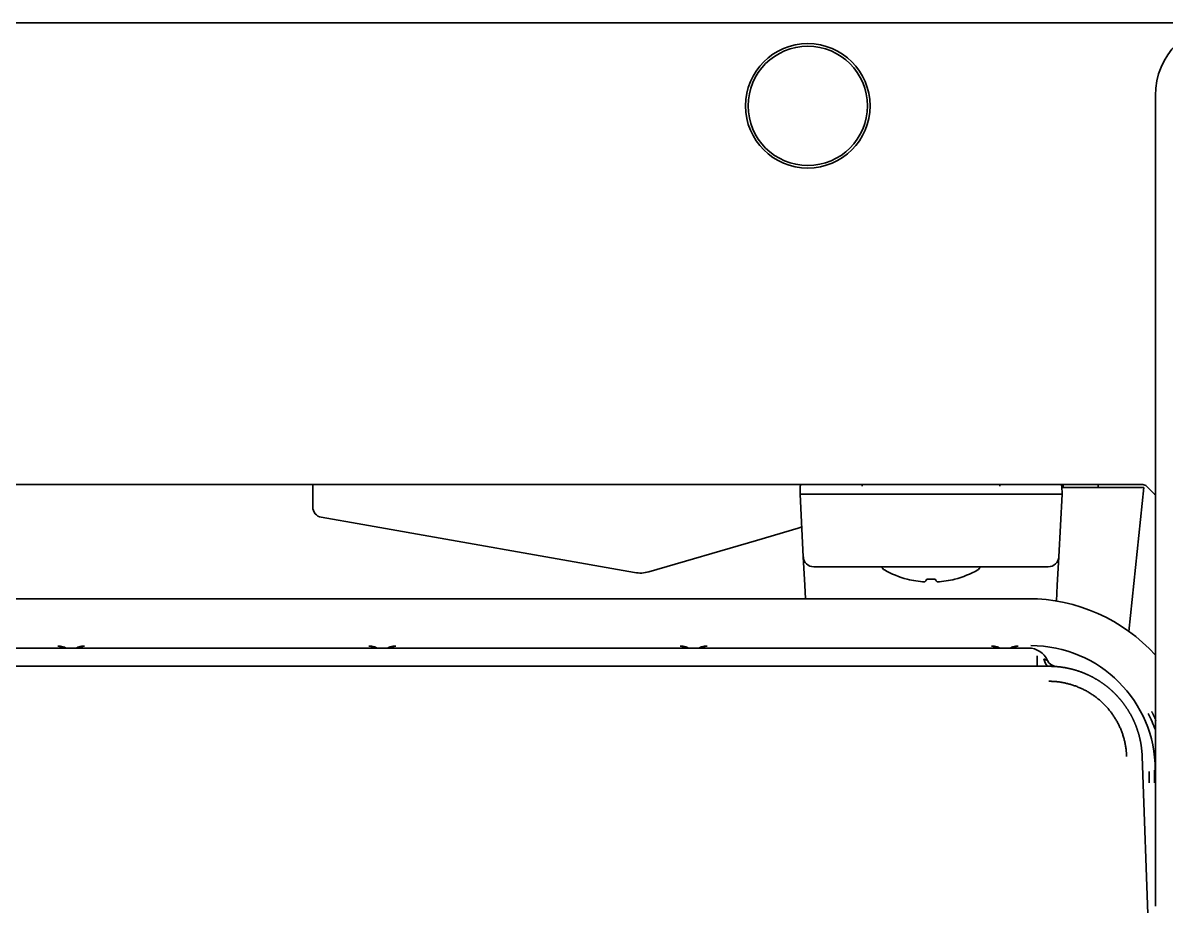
# Model space of a CAD drawing. Header units: inches. Extents: x 90 to 4161, y -506 to 3104.
# Drawn here: x 2831.2 to 2941.4, y 2949.7 to 3034.8 of the extents above; entities that cross this region are included whole.
import ezdxf

# ---------------------------------------------------------------- set-up
doc = ezdxf.new("R2010")
doc.units = ezdxf.units.IN
doc.layers.add('1', color=7, linetype='Continuous', true_color=0xffffff)
doc.layers.add('4', color=7, linetype='Continuous', true_color=0xffffff)

msp = doc.modelspace()

# ---------------------------------------------------------------- linework, layer by layer
at = {"layer": '1', "color": 7, "linetype": 'Continuous', "lineweight": 35}
for p, q in [((2818.72, 3034.8), (2947.39, 3034.8)), ((2940.39, 3005.25), (2940.39, 3027.8)), ((2940.39, 2988.14), (2940.39, 3002.04)), ((2939.18, 2990.3), (2803.31, 2990.3)), ((2859.18, 2988.14), (2859.18, 2990.3)), ((2906.14, 2989.38), (2906.17, 2990.14)), ((2906.46, 2983.33), (2906.14, 2989.38)), ((2912.14, 2990.14), (2912.14, 2990.3)), ((2925.4, 2989.38), (2912.14, 2989.38)), ((2931.39, 2989.38), (2931.07, 2983.33)), ((2931.36, 2990.14), (2931.39, 2989.38)), ((2931.37, 2990.02), (2934.32, 2990.02)), ((2931.51, 2990.3), (2931.51, 2990.02)), ((2934.32, 2990.02), (2939.29, 2990.02)), ((2934.88, 2990.02), (2934.88, 2990.3)), ((2939.29, 2990.02), (2937.84, 2976.16)), ((2939.54, 2990.15), (2940.24, 2989.44)), ((2864, 2986.45), (2860, 2987.15)), ((2890.2, 2981.83), (2864, 2986.45)), ((2905.95, 2986.09), (2901.95, 2984.92)), ((2901.95, 2984.92), (2891.56, 2981.9)), ((2940.39, 2949.68), (2940.39, 2984.93)), ((2906.6, 2980.61), (2906.46, 2983.33)), ((2931.07, 2983.33), (2930.93, 2980.61)), ((2912.45, 2982.38), (2907.46, 2982.38)), ((2925.08, 2982.38), (2912.45, 2982.38)), ((2930.07, 2982.38), (2925.08, 2982.38)), ((2906.67, 2979.31), (2906.6, 2980.61)), ((2918.17, 2980.92), (2918.17, 2980.92)), ((2919.37, 2980.92), (2919.37, 2980.92)), ((2921.07, 2981.19), (2921.07, 2981.18)), ((2930.93, 2980.61), (2930.85, 2979.08))]:
    msp.add_line(p, q, dxfattribs=at)
for radius in [6, 5.75]:
    msp.add_circle((2906.89, 3026.8), radius, dxfattribs=at)
for centre, radius, start, end in [((2939.18, 2989.8), 0.5, 45, 90), ((2940.6, 2989.8), 0.5, 225, 245.5305), ((2860.18, 2988.14), 1, 180, 260), ((2905.68, 2987.05), 1, 286.2135, 309.1173), ((2907.46, 2983.38), 1, 183, 270), ((2930.07, 2983.38), 1, 270, 357), ((2890.72, 2984.78), 3, 260, 286.2135), ((2914.52, 2982.51), 0.5, 194.6023, 240.3206), ((2918.77, 2989.97), 9.08, 240.3206, 255.3324), ((2918.77, 2989.97), 9.08, 284.6676, 299.6794), ((2923.02, 2982.51), 0.5, 299.6794, 345.3977)]:
    msp.add_arc(centre, radius, start, end, dxfattribs=at)
for centre, major_axis, ratio, start_param, end_param in [((2947.39, 3027.8), (4.95, -4.95), 0.999695, 2.356347, 3.926839), ((2906.42, 2990.13), (0, 0.25), 1, 0.849971, 1.53589), ((2925.4, 2990.13), (0, -0.25), 0.000017, 1.605703, 2.291621), ((2931.11, 2990.13), (-0.25, 0), 1, 3.176499, 3.862418), ((2916.47, 2989.97), (0, -8.79), 0.001207, 6.237649, 6.328721), ((2918.69, 2989.97), (0, -9.06), 0.993009, 6.033606, 6.225112), ((2918.1, 2989.97), (0, -9.06), 0.11804, 0.058074, 0.249579), ((2918.1, 2989.97), (0, -9.06), 0.115642, 0.058074, 0.249579), ((2918.76, 2989.97), (0, -8.79), 0.999999, 6.237649, 6.328721), ((2918.77, 2989.97), (0, 8.79), 0.999999, 3.141284, 3.187129), ((2919.43, 2989.97), (0, 9.06), 0.11804, 2.892014, 3.083519), ((2918.84, 2989.97), (0, 9.06), 0.993009, 3.199666, 3.391172), ((2918.84, 2989.97), (0, 9.06), 0.993291, 3.199666, 3.391172)]:
    msp.add_ellipse(centre, major_axis=major_axis, ratio=ratio, start_param=start_param, end_param=end_param, dxfattribs=at)
for points, knots in [([(2940.39, 3002.04), (2940.39, 3002.05), (2940.39, 3002.08), (2940.39, 3002.14), (2940.39, 3002.21), (2940.39, 3002.29), (2940.39, 3002.38), (2940.39, 3002.49), (2940.39, 3002.62), (2940.39, 3002.77), (2940.39, 3002.96), (2940.39, 3003.16), (2940.39, 3003.35), (2940.39, 3003.54), (2940.39, 3003.72), (2940.39, 3003.92), (2940.39, 3004.14), (2940.39, 3004.33), (2940.39, 3004.46), (2940.39, 3004.54), (2940.39, 3004.62), (2940.39, 3004.69), (2940.39, 3004.75), (2940.39, 3004.82), (2940.39, 3004.88), (2940.39, 3004.94), (2940.39, 3004.99), (2940.39, 3005.05), (2940.39, 3005.09), (2940.39, 3005.14), (2940.39, 3005.18), (2940.39, 3005.22), (2940.39, 3005.24), (2940.39, 3005.25)], [0, 0, 0, 0, 0.015307, 0.035184, 0.059624, 0.088618, 0.122161, 0.160243, 0.20286, 0.250007, 0.318362, 0.382801, 0.443342, 0.499998, 0.55265, 0.611855, 0.677626, 0.749989, 0.773387, 0.795826, 0.817305, 0.837824, 0.857382, 0.87598, 0.893616, 0.91029, 0.926001, 0.940748, 0.954531, 0.967349, 0.9792, 0.990084, 1, 1, 1, 1]), ([(2940.4, 3002.04), (2940.4, 3002.05), (2940.4, 3002.05), (2940.4, 3002.07), (2940.4, 3002.09), (2940.4, 3002.14), (2940.4, 3002.25), (2940.4, 3002.34), (2940.4, 3002.53), (2940.4, 3002.66), (2940.4, 3002.85), (2940.4, 3002.91), (2940.4, 3003.05), (2940.4, 3003.11), (2940.4, 3003.31), (2940.4, 3003.44), (2940.4, 3003.65), (2940.4, 3003.71), (2940.4, 3003.85), (2940.4, 3003.92), (2940.4, 3004.13), (2940.4, 3004.4), (2940.4, 3004.75), (2940.4, 3005), (2940.4, 3005.13), (2940.4, 3005.19), (2940.4, 3005.22), (2940.4, 3005.24), (2940.4, 3005.24), (2940.4, 3005.25)], [0, 0, 0, 0, 0.007813, 0.007813, 0.015625, 0.03125, 0.0625, 0.125, 0.125, 0.25, 0.25, 0.3125, 0.3125, 0.375, 0.375, 0.5, 0.5, 0.5625, 0.5625, 0.625, 0.625, 0.75, 0.875, 0.9375, 0.96875, 0.984375, 0.992188, 0.992188, 1, 1, 1, 1]), ([(2912.14, 2989.38), (2911.94, 2989.38), (2911.74, 2989.38), (2911.35, 2989.38), (2911.16, 2989.38), (2910.78, 2989.38), (2910.59, 2989.38), (2910.35, 2989.38), (2910.3, 2989.38), (2910.21, 2989.38), (2910.16, 2989.38), (2910.02, 2989.38), (2909.93, 2989.38), (2909.66, 2989.38), (2909.48, 2989.38), (2909.14, 2989.38), (2908.97, 2989.38), (2908.73, 2989.38), (2908.64, 2989.38), (2908.53, 2989.38), (2908.49, 2989.38), (2908.41, 2989.38), (2908.37, 2989.38), (2908.18, 2989.38), (2908.03, 2989.38), (2907.76, 2989.38), (2907.5, 2989.38), (2907.26, 2989.38), (2907.13, 2989.38), (2907.1, 2989.38), (2907.05, 2989.38), (2907.02, 2989.38), (2906.94, 2989.38), (2906.9, 2989.38), (2906.76, 2989.38), (2906.67, 2989.38), (2906.52, 2989.38), (2906.46, 2989.38), (2906.37, 2989.38), (2906.35, 2989.38), (2906.3, 2989.38), (2906.28, 2989.38), (2906.22, 2989.38), (2906.19, 2989.38), (2906.15, 2989.38), (2906.14, 2989.38), (2906.14, 2989.38)], [0, 0, 0, 0, 0.062581, 0.062581, 0.125162, 0.125162, 0.187743, 0.187743, 0.203388, 0.203388, 0.219033, 0.219033, 0.250323, 0.250323, 0.312904, 0.312904, 0.375485, 0.375485, 0.406775, 0.406775, 0.422421, 0.422421, 0.438066, 0.438066, 0.500647, 0.500647, 0.563228, 0.625808, 0.625808, 0.641454, 0.641454, 0.657099, 0.657099, 0.688389, 0.688389, 0.75097, 0.75097, 0.813551, 0.813551, 0.844841, 0.844841, 0.876132, 0.876132, 0.938713, 0.938713, 1, 1, 1, 1]), ([(2931.39, 2989.38), (2931.39, 2989.38), (2931.38, 2989.38), (2931.34, 2989.38), (2931.31, 2989.38), (2931.24, 2989.38), (2931.19, 2989.38), (2931.12, 2989.38), (2931.1, 2989.38), (2931.07, 2989.38), (2931.06, 2989.38), (2931.01, 2989.38), (2930.97, 2989.38), (2930.86, 2989.38), (2930.77, 2989.38), (2930.59, 2989.38), (2930.49, 2989.38), (2930.33, 2989.38), (2930.27, 2989.38), (2930.18, 2989.38), (2930.15, 2989.38), (2930.09, 2989.38), (2930.06, 2989.38), (2929.9, 2989.38), (2929.77, 2989.38), (2929.49, 2989.38), (2929.21, 2989.38), (2928.89, 2989.38), (2928.69, 2989.38), (2928.64, 2989.38), (2928.56, 2989.38), (2928.52, 2989.38), (2928.39, 2989.38), (2928.31, 2989.38), (2928.05, 2989.38), (2927.87, 2989.38), (2927.51, 2989.38), (2927.32, 2989.38), (2927.04, 2989.38), (2926.95, 2989.38), (2926.76, 2989.38), (2926.66, 2989.38), (2926.37, 2989.38), (2926.18, 2989.38), (2925.79, 2989.38), (2925.59, 2989.38), (2925.4, 2989.38)], [0, 0, 0, 0, 0.061226, 0.061226, 0.123811, 0.123811, 0.186396, 0.186396, 0.202042, 0.202042, 0.217689, 0.217689, 0.248981, 0.248981, 0.311566, 0.311566, 0.374151, 0.374151, 0.405443, 0.405443, 0.42109, 0.42109, 0.436736, 0.436736, 0.499321, 0.499321, 0.561906, 0.62449, 0.62449, 0.640137, 0.640137, 0.655783, 0.655783, 0.687075, 0.687075, 0.74966, 0.74966, 0.812245, 0.812245, 0.843538, 0.843538, 0.87483, 0.87483, 0.937415, 0.937415, 1, 1, 1, 1]), ([(2940.39, 2984.93), (2940.39, 2984.95), (2940.39, 2984.99), (2940.39, 2985.06), (2940.39, 2985.14), (2940.39, 2985.23), (2940.39, 2985.32), (2940.39, 2985.43), (2940.39, 2985.54), (2940.39, 2985.67), (2940.39, 2985.84), (2940.39, 2986.04), (2940.39, 2986.26), (2940.39, 2986.46), (2940.39, 2986.64), (2940.39, 2986.83), (2940.39, 2987.02), (2940.39, 2987.22), (2940.39, 2987.39), (2940.39, 2987.52), (2940.39, 2987.61), (2940.39, 2987.69), (2940.39, 2987.77), (2940.39, 2987.84), (2940.39, 2987.9), (2940.39, 2987.95), (2940.39, 2988), (2940.39, 2988.05), (2940.39, 2988.08), (2940.39, 2988.11), (2940.39, 2988.13), (2940.39, 2988.14)], [0, 0, 0, 0, 0.017064, 0.036815, 0.059249, 0.084363, 0.112153, 0.142615, 0.175746, 0.211544, 0.250008, 0.322378, 0.388152, 0.447354, 0.499999, 0.556664, 0.617207, 0.681643, 0.74999, 0.781924, 0.811845, 0.839752, 0.865644, 0.88952, 0.911376, 0.931212, 0.949025, 0.964812, 0.978572, 0.990302, 1, 1, 1, 1])]:
    msp.add_open_spline(points, degree=3, knots=knots, dxfattribs=at)
at = {"layer": '4', "color": 7, "linetype": 'Continuous', "lineweight": 35}
for p, q in [((2928.14, 2979.31), (2660.05, 2979.31)), ((2323.63, 2974.55), (2928.16, 2974.55)), ((2928.99, 2973.8), (2928.99, 2972.8)), ((2321.66, 2972.8), (2930.12, 2972.8)), ((2939.12, 2964.11), (2940.14, 2934.8))]:
    msp.add_line(p, q, dxfattribs=at)
for centre, radius, start, end in [((2928.14, 2962.8), 16.51, 42.0973, 90), ((2928.16, 2972.55), 2, 23.9946, 90), ((2928.39, 2962.8), 11.99, 0, 90), ((2930.9, 2973.77), 1, 203.9946, 265.5573)]:
    msp.add_arc(centre, radius, start, end, dxfattribs=at)
for centre, major_axis, ratio, start_param, end_param in [((2930.12, 2973.8), (0, -1), 0.488893, 5.013745, 6.283185), ((2926.18, 2968.35), (-14.07, 7.6), 0.593937, 3.730215, 3.870663), ((2940.23, 2961.55), (0, -4.5), 0.017452, 1.570872, 1.851391), ((2939.73, 2961.55), (0, -4), 0.018495, 1.570903, 1.851422)]:
    msp.add_ellipse(centre, major_axis=major_axis, ratio=ratio, start_param=start_param, end_param=end_param, dxfattribs=at)
for points, knots in [([(2835.37, 2974.56), (2835.36, 2974.56), (2835.35, 2974.57), (2835.22, 2974.65), (2835.06, 2974.7), (2834.79, 2974.74), (2834.69, 2974.75), (2834.6, 2974.75)], [0, 0, 0, 0, 0.054472, 0.054472, 0.674673, 0.674673, 1, 1, 1, 1]), ([(2834.6, 2974.75), (2834.64, 2974.75), (2834.69, 2974.74), (2834.82, 2974.7), (2834.9, 2974.64), (2834.96, 2974.57), (2834.97, 2974.56), (2834.97, 2974.56)], [0, 0, 0, 0, 0.330789, 0.330789, 0.961404, 0.961404, 1, 1, 1, 1]), ([(2837.18, 2974.75), (2837.09, 2974.75), (2836.99, 2974.74), (2836.73, 2974.7), (2836.57, 2974.65), (2836.44, 2974.57), (2836.43, 2974.56), (2836.42, 2974.56)], [0, 0, 0, 0, 0.325327, 0.325327, 0.945528, 0.945528, 1, 1, 1, 1]), ([(2836.81, 2974.56), (2836.81, 2974.56), (2836.82, 2974.57), (2836.88, 2974.64), (2836.96, 2974.7), (2837.09, 2974.74), (2837.14, 2974.75), (2837.18, 2974.75)], [0, 0, 0, 0, 0.038438, 0.038438, 0.669156, 0.669156, 1, 1, 1, 1]), ([(2865.37, 2974.56), (2865.36, 2974.56), (2865.35, 2974.57), (2865.22, 2974.65), (2865.06, 2974.7), (2864.79, 2974.74), (2864.69, 2974.75), (2864.6, 2974.75)], [0, 0, 0, 0, 0.054472, 0.054472, 0.674673, 0.674673, 1, 1, 1, 1]), ([(2864.6, 2974.75), (2864.64, 2974.75), (2864.69, 2974.74), (2864.82, 2974.7), (2864.9, 2974.64), (2864.96, 2974.57), (2864.97, 2974.56), (2864.97, 2974.56)], [0, 0, 0, 0, 0.330789, 0.330789, 0.961404, 0.961404, 1, 1, 1, 1]), ([(2867.18, 2974.75), (2867.09, 2974.75), (2866.99, 2974.74), (2866.73, 2974.7), (2866.57, 2974.65), (2866.44, 2974.57), (2866.43, 2974.56), (2866.42, 2974.56)], [0, 0, 0, 0, 0.325327, 0.325327, 0.945528, 0.945528, 1, 1, 1, 1]), ([(2866.81, 2974.56), (2866.81, 2974.56), (2866.82, 2974.57), (2866.88, 2974.64), (2866.96, 2974.7), (2867.09, 2974.74), (2867.14, 2974.75), (2867.18, 2974.75)], [0, 0, 0, 0, 0.038438, 0.038438, 0.669156, 0.669156, 1, 1, 1, 1]), ([(2895.37, 2974.56), (2895.36, 2974.56), (2895.35, 2974.57), (2895.22, 2974.65), (2895.06, 2974.7), (2894.79, 2974.74), (2894.69, 2974.75), (2894.6, 2974.75)], [0, 0, 0, 0, 0.054472, 0.054472, 0.674673, 0.674673, 1, 1, 1, 1]), ([(2894.6, 2974.75), (2894.64, 2974.75), (2894.69, 2974.74), (2894.82, 2974.7), (2894.9, 2974.64), (2894.96, 2974.57), (2894.97, 2974.56), (2894.97, 2974.56)], [0, 0, 0, 0, 0.330789, 0.330789, 0.961404, 0.961404, 1, 1, 1, 1]), ([(2897.18, 2974.75), (2897.09, 2974.75), (2896.99, 2974.74), (2896.73, 2974.7), (2896.57, 2974.65), (2896.44, 2974.57), (2896.43, 2974.56), (2896.42, 2974.56)], [0, 0, 0, 0, 0.325327, 0.325327, 0.945528, 0.945528, 1, 1, 1, 1]), ([(2896.81, 2974.56), (2896.81, 2974.56), (2896.82, 2974.57), (2896.88, 2974.64), (2896.96, 2974.7), (2897.09, 2974.74), (2897.14, 2974.75), (2897.18, 2974.75)], [0, 0, 0, 0, 0.038438, 0.038438, 0.669156, 0.669156, 1, 1, 1, 1]), ([(2924.6, 2974.75), (2924.64, 2974.75), (2924.69, 2974.74), (2924.82, 2974.7), (2924.9, 2974.64), (2924.96, 2974.57), (2924.97, 2974.56), (2924.97, 2974.56)], [0, 0, 0, 0, 0.330789, 0.330789, 0.961404, 0.961404, 1, 1, 1, 1]), ([(2925.37, 2974.56), (2925.36, 2974.56), (2925.35, 2974.57), (2925.22, 2974.65), (2925.06, 2974.7), (2924.79, 2974.74), (2924.69, 2974.75), (2924.6, 2974.75)], [0, 0, 0, 0, 0.054472, 0.054472, 0.674673, 0.674673, 1, 1, 1, 1]), ([(2927.18, 2974.75), (2927.09, 2974.75), (2926.99, 2974.74), (2926.73, 2974.7), (2926.57, 2974.65), (2926.44, 2974.57), (2926.43, 2974.56), (2926.42, 2974.56)], [0, 0, 0, 0, 0.325327, 0.325327, 0.945528, 0.945528, 1, 1, 1, 1]), ([(2926.81, 2974.56), (2926.81, 2974.56), (2926.82, 2974.57), (2926.88, 2974.64), (2926.96, 2974.7), (2927.09, 2974.74), (2927.14, 2974.75), (2927.18, 2974.75)], [0, 0, 0, 0, 0.038438, 0.038438, 0.669156, 0.669156, 1, 1, 1, 1]), ([(2929.66, 2973.5), (2929.66, 2973.5), (2929.67, 2973.49), (2929.68, 2973.49), (2929.7, 2973.48), (2929.71, 2973.48), (2929.72, 2973.47), (2929.73, 2973.47), (2929.74, 2973.46), (2929.76, 2973.46), (2929.77, 2973.45), (2929.78, 2973.45), (2929.79, 2973.44), (2929.8, 2973.44), (2929.81, 2973.43), (2929.82, 2973.43), (2929.83, 2973.42), (2929.84, 2973.42), (2929.85, 2973.42), (2929.86, 2973.41), (2929.87, 2973.41), (2929.88, 2973.4), (2929.89, 2973.4), (2929.9, 2973.39), (2929.91, 2973.39), (2929.92, 2973.39), (2929.93, 2973.38), (2929.94, 2973.38), (2929.95, 2973.37), (2929.96, 2973.37), (2929.96, 2973.37), (2929.97, 2973.37), (2929.97, 2973.36), (2929.98, 2973.36), (2929.98, 2973.36), (2929.98, 2973.36), (2929.98, 2973.36), (2929.98, 2973.36), (2929.98, 2973.36)], [0, 0, 0, 0, 0.026436, 0.0527, 0.078793, 0.104717, 0.130474, 0.156065, 0.181493, 0.20676, 0.231869, 0.256824, 0.281627, 0.306283, 0.330795, 0.355167, 0.379404, 0.403511, 0.427493, 0.451357, 0.475107, 0.498751, 0.532184, 0.565204, 0.597833, 0.630096, 0.66202, 0.693634, 0.724969, 0.756059, 0.786939, 0.817648, 0.848225, 0.87871, 0.909145, 0.939573, 0.970037, 1, 1, 1, 1]), ([(2930.12, 2972.8), (2930.14, 2972.8), (2930.17, 2972.8), (2930.22, 2972.8), (2930.27, 2972.8), (2930.31, 2972.8), (2930.36, 2972.79), (2930.41, 2972.79), (2930.46, 2972.79), (2930.51, 2972.79), (2930.55, 2972.79), (2930.6, 2972.78), (2930.65, 2972.78), (2930.7, 2972.78), (2930.75, 2972.78), (2930.8, 2972.77), (2930.85, 2972.77), (2930.9, 2972.76), (2930.95, 2972.76), (2931, 2972.75), (2931.05, 2972.75), (2931.1, 2972.74), (2931.15, 2972.74), (2931.2, 2972.73), (2931.25, 2972.73), (2931.3, 2972.72), (2931.35, 2972.71), (2931.4, 2972.71), (2931.45, 2972.7), (2931.5, 2972.69), (2931.55, 2972.68), (2931.6, 2972.67), (2931.65, 2972.67), (2931.71, 2972.66), (2931.76, 2972.65), (2931.81, 2972.64), (2931.86, 2972.63), (2931.91, 2972.62), (2931.96, 2972.61), (2932.02, 2972.6), (2932.07, 2972.58), (2932.12, 2972.57), (2932.17, 2972.56), (2932.22, 2972.55), (2932.28, 2972.54), (2932.33, 2972.52), (2932.38, 2972.51), (2932.43, 2972.5), (2932.48, 2972.48), (2932.54, 2972.47), (2932.59, 2972.45), (2932.64, 2972.44), (2932.7, 2972.42), (2932.75, 2972.41), (2932.8, 2972.39), (2932.85, 2972.37), (2932.91, 2972.36), (2932.96, 2972.34), (2933.01, 2972.32), (2933.07, 2972.3), (2933.12, 2972.28), (2933.17, 2972.27), (2933.22, 2972.25), (2933.28, 2972.23), (2933.33, 2972.21), (2933.38, 2972.19), (2933.44, 2972.16), (2933.49, 2972.14), (2933.54, 2972.12), (2933.6, 2972.1), (2933.65, 2972.08), (2933.7, 2972.05), (2933.76, 2972.03), (2933.81, 2972.01), (2933.86, 2971.98), (2933.91, 2971.96), (2933.97, 2971.93), (2934.02, 2971.91), (2934.07, 2971.88), (2934.13, 2971.86), (2934.18, 2971.83), (2934.23, 2971.8), (2934.29, 2971.78), (2934.34, 2971.75), (2934.39, 2971.72), (2934.44, 2971.69), (2934.5, 2971.66), (2934.55, 2971.63), (2934.6, 2971.6), (2934.65, 2971.57), (2934.71, 2971.54), (2934.76, 2971.51), (2934.81, 2971.48), (2934.86, 2971.45), (2934.91, 2971.42), (2934.97, 2971.38), (2935.02, 2971.35), (2935.07, 2971.32), (2935.12, 2971.28), (2935.17, 2971.25), (2935.22, 2971.21), (2935.28, 2971.18), (2935.33, 2971.14), (2935.38, 2971.1), (2935.43, 2971.07), (2935.48, 2971.03), (2935.53, 2970.99), (2935.58, 2970.95), (2935.63, 2970.92), (2935.68, 2970.88), (2935.73, 2970.84), (2935.78, 2970.8), (2935.83, 2970.76), (2935.88, 2970.72), (2935.93, 2970.67), (2935.98, 2970.63), (2936.03, 2970.59), (2936.08, 2970.55), (2936.12, 2970.5), (2936.17, 2970.46), (2936.22, 2970.42), (2936.27, 2970.37), (2936.32, 2970.33), (2936.36, 2970.28), (2936.41, 2970.24), (2936.46, 2970.19), (2936.5, 2970.14), (2936.55, 2970.1), (2936.6, 2970.05), (2936.64, 2970), (2936.69, 2969.95), (2936.73, 2969.9), (2936.78, 2969.85), (2936.82, 2969.8), (2936.87, 2969.75), (2936.91, 2969.7), (2936.96, 2969.65), (2937, 2969.6), (2937.05, 2969.55), (2937.09, 2969.5), (2937.13, 2969.44), (2937.17, 2969.39), (2937.22, 2969.34), (2937.26, 2969.28), (2937.3, 2969.23), (2937.34, 2969.17), (2937.38, 2969.12), (2937.42, 2969.06), (2937.46, 2969), (2937.5, 2968.95), (2937.54, 2968.89), (2937.58, 2968.83), (2937.62, 2968.77), (2937.66, 2968.71), (2937.7, 2968.65), (2937.74, 2968.6), (2937.77, 2968.54), (2937.81, 2968.48), (2937.85, 2968.41), (2937.88, 2968.35), (2937.92, 2968.29), (2937.96, 2968.23), (2937.99, 2968.17), (2938.03, 2968.1), (2938.06, 2968.04), (2938.09, 2967.98), (2938.13, 2967.91), (2938.16, 2967.85), (2938.19, 2967.78), (2938.22, 2967.72), (2938.26, 2967.65), (2938.29, 2967.59), (2938.32, 2967.52), (2938.35, 2967.45), (2938.38, 2967.39), (2938.41, 2967.32), (2938.43, 2967.25), (2938.46, 2967.18), (2938.49, 2967.11), (2938.52, 2967.05), (2938.54, 2966.98), (2938.57, 2966.91), (2938.59, 2966.84), (2938.62, 2966.77), (2938.64, 2966.69), (2938.67, 2966.62), (2938.69, 2966.55), (2938.71, 2966.48), (2938.74, 2966.41), (2938.76, 2966.34), (2938.78, 2966.26), (2938.8, 2966.19), (2938.82, 2966.12), (2938.84, 2966.04), (2938.86, 2965.97), (2938.88, 2965.89), (2938.89, 2965.82), (2938.91, 2965.74), (2938.93, 2965.67), (2938.94, 2965.59), (2938.96, 2965.52), (2938.97, 2965.44), (2938.99, 2965.37), (2939, 2965.29), (2939.01, 2965.21), (2939.02, 2965.13), (2939.03, 2965.06), (2939.04, 2964.98), (2939.05, 2964.9), (2939.06, 2964.82), (2939.07, 2964.75), (2939.08, 2964.67), (2939.09, 2964.59), (2939.09, 2964.51), (2939.1, 2964.43), (2939.11, 2964.35), (2939.11, 2964.27), (2939.11, 2964.19), (2939.12, 2964.14), (2939.12, 2964.11)], [0, 0, 0, 0, 0.003426, 0.006864, 0.010312, 0.013771, 0.017242, 0.020723, 0.024215, 0.027718, 0.031232, 0.034757, 0.038292, 0.041839, 0.045397, 0.048966, 0.052545, 0.056136, 0.059737, 0.063349, 0.066973, 0.070607, 0.074252, 0.077908, 0.081575, 0.085253, 0.088942, 0.092642, 0.096353, 0.100075, 0.103807, 0.107551, 0.111306, 0.115071, 0.118848, 0.122635, 0.126433, 0.130243, 0.134063, 0.137894, 0.141736, 0.145589, 0.149453, 0.153328, 0.157214, 0.16111, 0.165018, 0.168937, 0.172866, 0.176807, 0.180759, 0.184721, 0.188694, 0.192679, 0.196674, 0.20068, 0.204697, 0.208725, 0.212764, 0.216814, 0.220875, 0.224947, 0.22903, 0.233124, 0.237228, 0.241344, 0.245471, 0.249608, 0.253756, 0.257916, 0.262086, 0.266267, 0.27046, 0.274663, 0.278877, 0.283102, 0.287338, 0.291585, 0.295843, 0.300112, 0.304392, 0.308682, 0.312984, 0.317297, 0.32162, 0.325955, 0.3303, 0.334656, 0.339024, 0.343402, 0.347791, 0.352191, 0.356603, 0.361025, 0.365458, 0.369902, 0.374356, 0.378822, 0.383299, 0.387787, 0.392286, 0.396795, 0.401316, 0.405847, 0.41039, 0.414943, 0.419508, 0.424083, 0.428669, 0.433266, 0.437874, 0.442494, 0.447124, 0.451765, 0.456417, 0.461079, 0.465753, 0.470438, 0.475134, 0.47984, 0.484558, 0.489287, 0.494026, 0.498777, 0.503538, 0.50831, 0.513094, 0.517888, 0.522693, 0.527509, 0.532336, 0.537174, 0.542023, 0.546883, 0.551754, 0.556636, 0.561529, 0.566433, 0.571347, 0.576273, 0.581209, 0.586157, 0.591115, 0.596085, 0.601065, 0.606057, 0.611059, 0.616072, 0.621096, 0.626131, 0.631177, 0.636234, 0.641302, 0.646381, 0.651471, 0.656572, 0.661684, 0.666807, 0.67194, 0.677085, 0.68224, 0.687407, 0.692584, 0.697773, 0.702972, 0.708182, 0.713404, 0.718636, 0.723879, 0.729133, 0.734398, 0.739674, 0.744961, 0.750259, 0.755568, 0.760888, 0.766219, 0.77156, 0.776913, 0.782277, 0.787651, 0.793037, 0.798433, 0.803841, 0.809259, 0.814688, 0.820129, 0.82558, 0.831042, 0.836515, 0.841999, 0.847494, 0.853, 0.858517, 0.864045, 0.869584, 0.875134, 0.880695, 0.886266, 0.891849, 0.897442, 0.903047, 0.908663, 0.914289, 0.919926, 0.925575, 0.931234, 0.936904, 0.942586, 0.948278, 0.953981, 0.959695, 0.96542, 0.971156, 0.976903, 0.982661, 0.988429, 0.994209, 1, 1, 1, 1]), ([(2940.04, 2968.44), (2940.05, 2968.42), (2940.06, 2968.38), (2940.09, 2968.33), (2940.12, 2968.28), (2940.14, 2968.22), (2940.17, 2968.17), (2940.19, 2968.12), (2940.22, 2968.06), (2940.24, 2968.01), (2940.27, 2967.96), (2940.29, 2967.91), (2940.32, 2967.85), (2940.34, 2967.8), (2940.36, 2967.75), (2940.39, 2967.7), (2940.41, 2967.64), (2940.43, 2967.59), (2940.45, 2967.56), (2940.45, 2967.54)], [0, 0, 0, 0, 0.060356, 0.120531, 0.180524, 0.240337, 0.29997, 0.359424, 0.418698, 0.477793, 0.536709, 0.595448, 0.654009, 0.712393, 0.770601, 0.828632, 0.886487, 0.944167, 1, 1, 1, 1])]:
    msp.add_open_spline(points, degree=3, knots=knots, dxfattribs=at)
msp.add_open_spline([(2937.62, 2964.11), (2937.59, 2964.83), (2937.27, 2966.24), (2936.68, 2967.56), (2935.85, 2968.74), (2934.81, 2969.75), (2933.6, 2970.53), (2932.26, 2971.07), (2930.85, 2971.35), (2930.12, 2971.35)], degree=2, dxfattribs=at)

doc.saveas('drawing.dxf')
